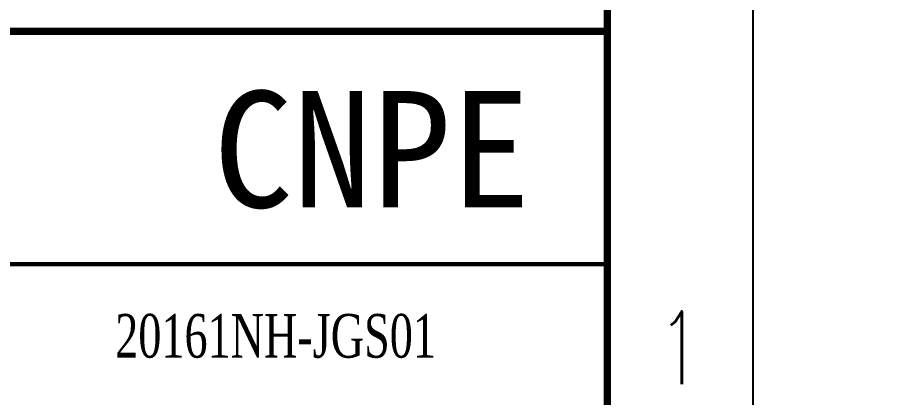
# Model space of a CAD drawing. Header units: inches. Extents: x 3186 to 109360, y -14990 to 740552.
# Drawn here: x 44459 to 47454, y 302042 to 303348 of the extents above; entities that cross this region are included whole.
import ezdxf
from ezdxf.enums import TextEntityAlignment as Align

# ---------------------------------------------------------------- set-up
doc = ezdxf.new("R2010")
doc.units = ezdxf.units.IN
doc.header["$MEASUREMENT"] = 0
for name, color, linetype in [('1', 7, 'Continuous'), ('PUB_TEXT', 7, 'Continuous'), ('图框', 4, 'Continuous')]:
    doc.layers.add(name, color=color, linetype=linetype)
doc.styles.add('HZ', font='txt_____.ttf', dxfattribs={"width": 0.7, "bigfont": 'HZTXT'})
doc.styles.get("Standard").update_dxf_attribs({"font": 'txt', "bigfont": 'gbcbig.shx'})
doc.styles.add('宋体', font='', dxfattribs={"width": 0.7})
doc.styles.get('宋体').set_extended_font_data('SimSun')
doc.dimstyles.new('Standard-yuanban', dxfattribs={"dimtxt": 800, "dimasz": 0.18, "dimexe": 0.18, "dimexo": 0.0625, "dimgap": 0.09, "dimtad": 0, "dimtih": 1, "dimtoh": 1, "dimdec": 4, "dimlfac": 0.02, "dimzin": 0, "dimdsep": 46, "dimtxsty": 'Standard', "dimcen": 0.09, "dimadec": 0, "dimazin": 0, "dimtfac": 1, "dimtdec": 4, "dimtofl": 0, "dimtmove": 0, "dimatfit": 3, "dimfxl": 1, "dimtolj": 1, "dimtzin": 0, "dimarcsym": 0})

# ---------------------------------------------------------------- blocks, each defined once
blk = doc.blocks.new('tk1')
at = {"layer": '图框'}
for p, q in [((10, 584), (10, -10)), ((0, 287), (0, 0)), ((0, 287), (0, 0)), ((0, 287), (0, 0)), ((0, 287), (0, 0))]:
    blk.add_line(p, q, dxfattribs=at)
at = {"layer": '图框', "color": 1}
blk.add_line((0, 574), (0, 0), dxfattribs=at)
at = {"layer": '图框', "style": 'HZ', "width": 0.7}
blk.add_text('1', height=5, dxfattribs=at).set_placement((4.961, 33.756), align=Align.CENTER)
blk = doc.blocks.new('图签')
at = {"layer": '1', "color": 7, "const_width": 0.5}
for points in [[(-180, 0), (0, 0), (0, 131.762), (-180, 131.762)], [(-180, 58), (0, 58), (0, 0), (-180, 0)]]:
    blk.add_lwpolyline(points, close=True, dxfattribs=at)
at = {"layer": '1', "color": 7, "const_width": 0.3}
blk.add_lwpolyline([(-180, 42), (0, 42)], dxfattribs=at)
at = {"linetype": 'Continuous', "insert": (-22.782, 37.062), "char_height": 3, "attachment_point": 5, "style": '宋体'}
blk.add_mtext_dynamic_manual_height_columns('{\\fTimes New Roman|b0|i0|c0|p18;20161NH-JGS01}', width=17.30878, gutter_width=1, heights=[-3.067], dxfattribs=at)
at = {"layer": 'PUB_TEXT', "color": 7, "style": '宋体'}
blk.add_text('CNPE', height=8, dxfattribs=at).set_placement((-27.046, 45.903))
blk = doc.blocks.new('*U118')
blk.add_blockref('图签', (0, 0))
blk = doc.blocks.new('*U122')
blk.add_blockref('图签', (0, 0))
blk = doc.blocks.new('*D71')
at = {"color": 0, "lineweight": -2, "transparency": 16777216}
for p, q in [((46984.5, 329600.5), (59741.2, 329600.5)), ((59741, 329600.3), (59741, 315150.6)), ((59741, 299900.7), (59741, 314350.4)), ((46984.5, 299900.5), (59741.2, 299900.5))]:
    blk.add_line(p, q, dxfattribs=at)
at = {"color": 0, "transparency": 16777216}
for points in [[(59740.9, 329600.3), (59741, 329600.3), (59741, 329600.5)], [(59740.9, 299900.7), (59741, 299900.7), (59741, 299900.5)]]:
    blk.add_solid(points, dxfattribs=at)
at = {"layer": 'Defpoints', "color": 0, "transparency": 16777216}
for p in [(46984.4, 329600.5), (59741, 329600.5), (46984.4, 299900.5)]:
    blk.add_point(p, dxfattribs=at)
at = {"color": 0, "transparency": 16777216, "insert": (59741, 314750.5), "char_height": 800, "attachment_point": 5}
blk.add_mtext('\\A1;594.0000', dxfattribs=at)

msp = doc.modelspace()

# ---------------------------------------------------------------- block references
at = {"linetype": 'Continuous', "xscale": 50, "yscale": 50, "zscale": 50}
msp.add_blockref('tk1', (46484.44132, 300400.49965), dxfattribs=at)
at = {"xscale": 50, "yscale": 50, "zscale": 50}
for name in ['*U118', '*U122']:
    msp.add_blockref(name, (46484.44132, 300400.49965), dxfattribs=at)

# ---------------------------------------------------------------- dimensions: what is measured, and where the dimension line sits
dim = msp.add_linear_dim(base=(59740.97563, 329600.49965), p1=(46984.44132, 299900.49965), p2=(46984.44132, 329600.49965), angle=90, dimstyle='Standard-yuanban')
dim.commit()
dim.dimension.update_dxf_attribs({"geometry": '*D71', "text_midpoint": (59740.97563, 314750.49965)})

doc.saveas('drawing.dxf')
